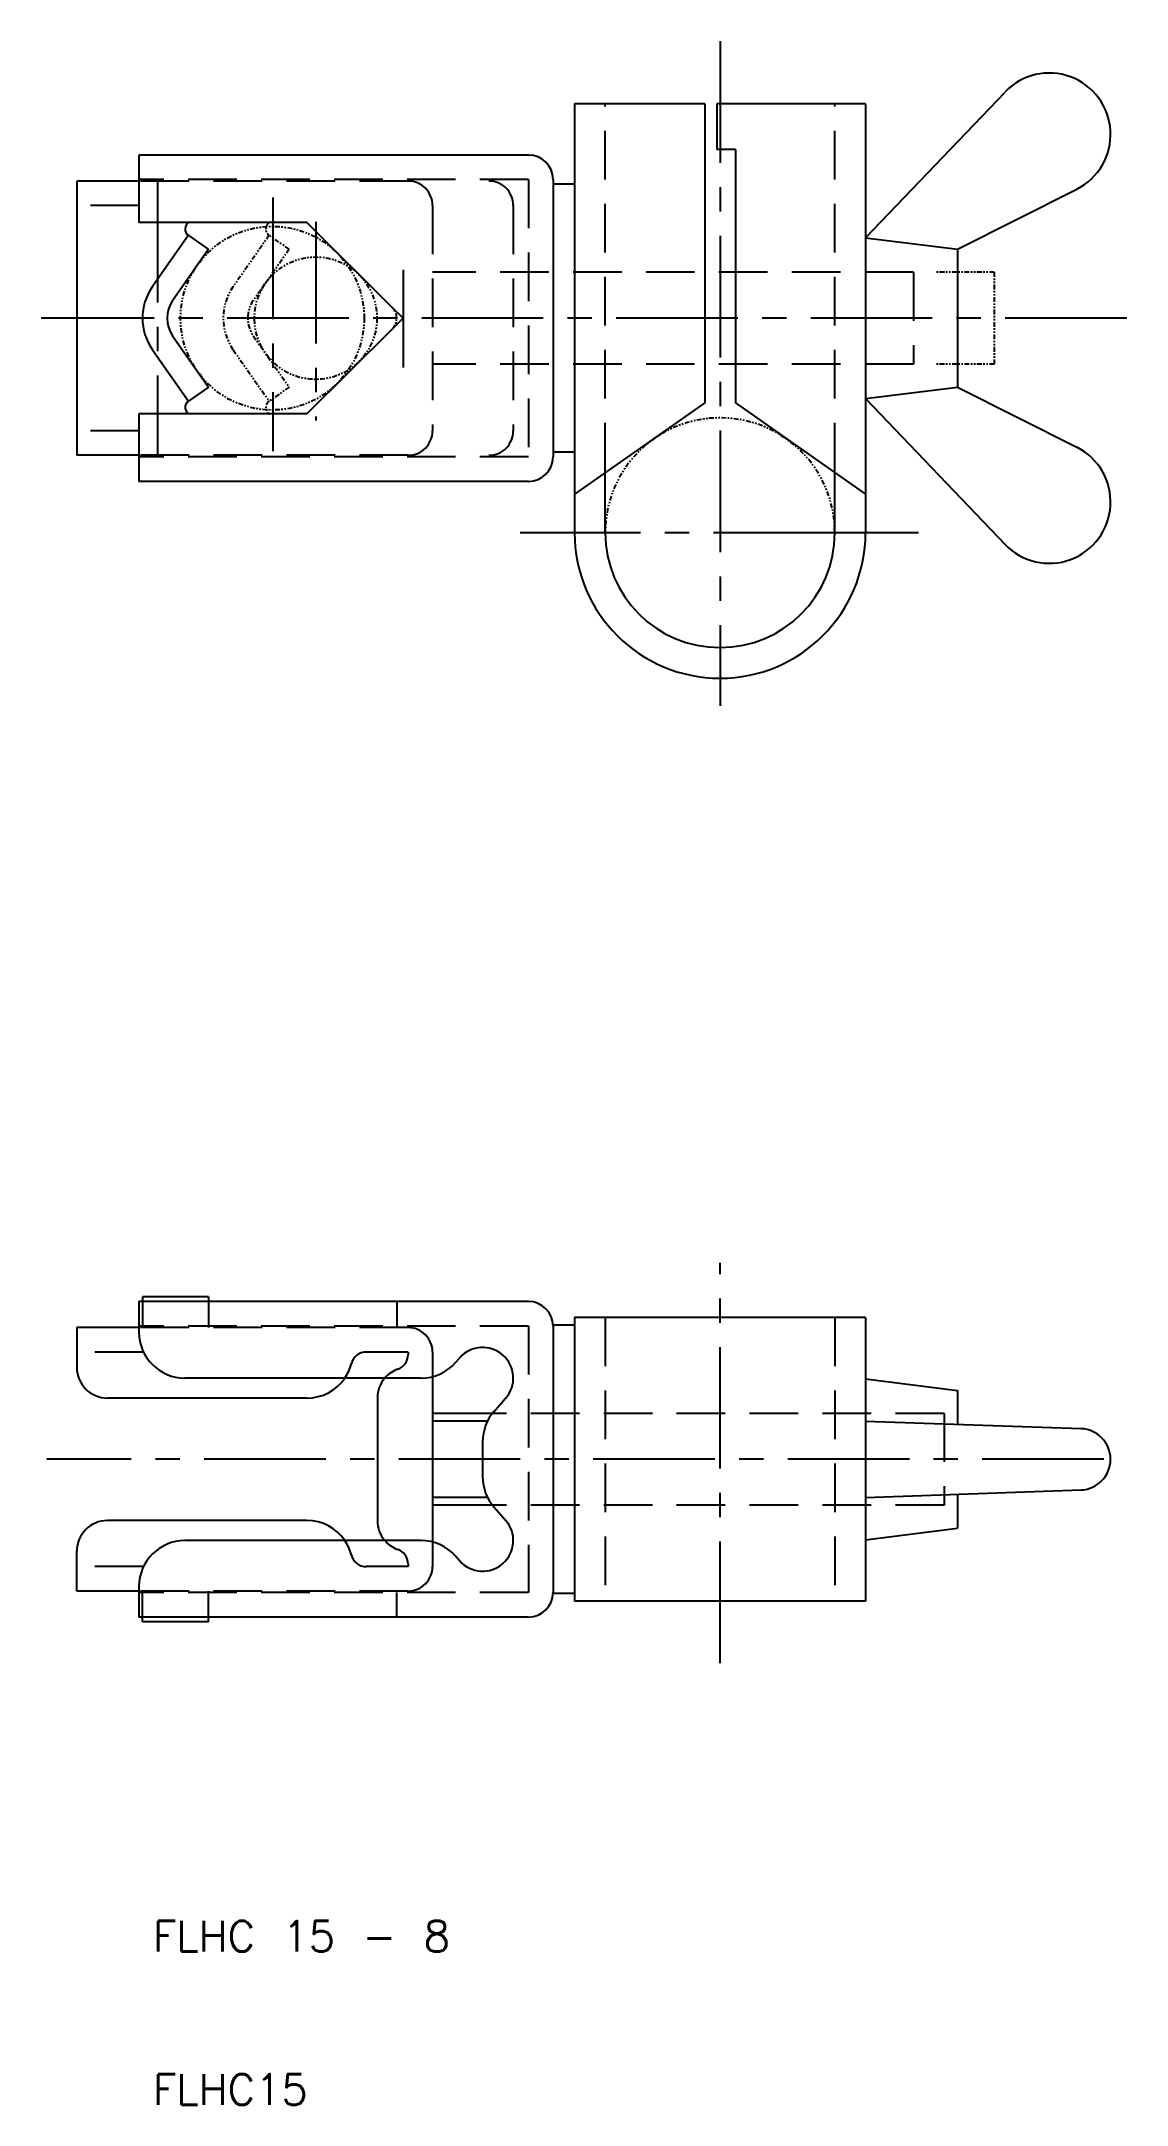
# Model space of a CAD drawing. Extents: x 122 to 192, y -3 to 132.
import ezdxf

# ---------------------------------------------------------------- set-up
doc = ezdxf.new("R2010")
doc.units = 0
doc.header["$LTSCALE"] = 0.25
for name, pattern in [('CENTER', [50.8, 31.75, -6.35, 6.35, -6.35]), ('DASHED', [19.05, 12.7, -6.35]), ('PHANTOM', [2.5, 1.25, -0.25, 0.25, -0.25, 0.25, -0.25])]:
    doc.linetypes.add(name, pattern=pattern)
doc.layers.get('0').update_dxf_attribs({"linetype": 'CONTINUOUS'})
doc.layers.add('CENTER', color=1, linetype='CENTER')
doc.styles.get("Standard").update_dxf_attribs({"font": 'txt.shx'})

msp = doc.modelspace()

# ---------------------------------------------------------------- linework, layer by layer
for p, q in [((175.41, 118.8), (184.52, 128.31)), ((156.41, 127.55), (156.41, 99.55)), ((164.91, 127.55), (156.41, 127.55)), ((164.91, 127.55), (164.91, 108.02)), ((165.71, 127.55), (165.71, 124.55)), ((175.41, 127.55), (165.71, 127.55)), ((175.41, 127.55), (175.41, 99.55)), ((153.41, 124.2), (127.97, 124.2)), ((127.97, 124.2), (127.97, 119.8)), ((166.91, 124.55), (165.71, 124.55)), ((166.91, 124.55), (166.91, 108.02)), ((155.01, 122.6), (155.01, 104.5)), ((123.91, 122.5), (123.91, 104.6)), ((127.97, 122.5), (123.91, 122.5)), ((156.41, 122.3), (155.01, 122.3)), ((181.41, 118.05), (189.21, 121.97)), ((138.92, 119.8), (127.97, 119.8)), ((131.2, 118.96), (128.85, 115.61)), ((132.51, 118.05), (131.2, 118.96)), ((144.5, 114.25), (138.92, 119.8)), ((175.41, 118.8), (181.41, 118.05)), ((132.51, 118.05), (130.16, 114.69)), ((181.41, 118.05), (181.41, 109.05)), ((145.21, 113.55), (144.5, 114.25)), ((145.21, 113.55), (144.5, 112.84)), ((130.16, 112.4), (132.51, 109.05)), ((144.5, 112.84), (138.92, 107.3)), ((128.85, 111.48), (131.2, 108.13)), ((132.51, 109.05), (131.2, 108.13)), ((164.91, 108.02), (156.41, 102.07)), ((166.91, 108.02), (175.41, 102.07)), ((175.41, 108.3), (181.41, 109.05)), ((175.41, 108.3), (184.52, 98.78)), ((181.41, 109.05), (189.21, 105.12)), ((138.92, 107.3), (127.97, 107.3)), ((127.97, 107.3), (127.97, 102.9)), ((127.97, 104.6), (123.91, 104.6)), ((156.41, 104.8), (155.01, 104.8)), ((153.41, 102.9), (127.97, 102.9)), ((158.41, 99.55), (158.41, 103.55)), ((173.41, 99.55), (173.41, 103.55)), ((153.41, 49.37), (127.97, 49.37)), ((127.97, 49.37), (127.97, 47.37)), ((132.51, 49.67), (128.2, 49.67)), ((128.2, 49.67), (128.2, 49.37)), ((128.2, 49.37), (128.2, 47.67)), ((132.51, 49.67), (132.51, 49.37)), ((123.91, 47.67), (123.91, 45.07)), ((127.97, 47.67), (123.91, 47.67)), ((156.41, 47.82), (155.01, 47.82)), ((155.01, 47.77), (155.01, 30.32)), ((156.41, 48.32), (156.41, 29.82)), ((175.41, 48.32), (156.41, 48.32)), ((175.41, 48.32), (175.41, 29.82)), ((145.54, 46.07), (142.81, 46.07)), ((145.54, 46.07), (145.54, 45.9)), ((147.14, 44.47), (147.14, 33.68)), ((148.64, 45.39), (148.91, 45.7)), ((146.39, 44.37), (130.97, 44.37)), ((175.41, 44.32), (181.41, 43.57)), ((181.41, 43.57), (181.41, 41.36)), ((138.94, 43.07), (125.91, 43.07)), ((143.54, 43.07), (143.54, 35.07)), ((151.05, 42.07), (147.14, 42.07)), ((151.16, 42.2), (151.91, 43.05)), ((175.41, 41.57), (189.48, 41.07)), ((150.41, 40.22), (150.41, 37.93)), ((175.41, 36.57), (189.48, 37.07)), ((181.41, 36.79), (181.41, 34.57)), ((138.94, 35.07), (125.91, 35.07)), ((151.05, 36.07), (147.14, 36.07)), ((151.16, 35.94), (151.91, 35.1)), ((146.39, 33.77), (130.97, 33.77)), ((175.41, 33.82), (181.41, 34.57)), ((123.91, 30.47), (123.91, 33.07)), ((148.64, 32.76), (148.91, 32.45)), ((145.54, 32.07), (142.81, 32.07)), ((145.54, 32.24), (145.54, 32.07)), ((127.97, 30.47), (123.91, 30.47)), ((127.97, 30.77), (127.97, 28.77)), ((156.41, 30.32), (155.01, 30.32)), ((175.41, 29.82), (156.41, 29.82)), ((153.41, 28.77), (127.97, 28.77)), ((128.2, 28.47), (128.2, 28.77)), ((132.51, 28.47), (128.2, 28.47)), ((132.51, 28.47), (132.51, 28.77))]:
    msp.add_line(p, q)
at = {"color": 3, "linetype": 'DASHED'}
for p, q in [((158.41, 103.55), (158.41, 127.55)), ((173.41, 103.55), (173.41, 127.55)), ((153.41, 122.6), (127.97, 122.6)), ((153.41, 122.6), (153.41, 104.5)), ((145.54, 122.5), (127.97, 122.5)), ((127.97, 120.9), (123.91, 120.9)), ((147.14, 120.9), (147.14, 106.2)), ((152.41, 120.9), (152.41, 106.2)), ((178.54, 116.55), (147.14, 116.55)), ((178.54, 116.55), (178.54, 110.55)), ((178.54, 110.55), (147.14, 110.55)), ((127.97, 106.2), (123.91, 106.2)), ((145.54, 104.6), (127.97, 104.6)), ((153.41, 104.5), (127.97, 104.5)), ((132.51, 49.37), (132.51, 47.67)), ((144.8, 49.37), (144.8, 47.77)), ((153.41, 47.77), (127.97, 47.77)), ((145.54, 47.67), (127.97, 47.67)), ((153.41, 47.77), (153.41, 30.37)), ((158.41, 48.32), (158.41, 29.82)), ((173.41, 48.32), (173.41, 29.82)), ((128.26, 46.07), (123.91, 46.07)), ((147.14, 46.07), (147.14, 44.47)), ((180.54, 42.07), (151.05, 42.07)), ((180.54, 42.07), (180.54, 36.07)), ((180.54, 36.07), (151.05, 36.07)), ((147.14, 33.68), (147.14, 32.07)), ((128.26, 32.07), (123.91, 32.07)), ((145.54, 30.47), (127.97, 30.47)), ((153.41, 30.37), (127.97, 30.37)), ((128.2, 28.77), (128.2, 30.47)), ((132.51, 28.77), (132.51, 30.47)), ((144.8, 28.77), (144.8, 30.37))]:
    msp.add_line(p, q, dxfattribs=at)
at = {"color": 3, "linetype": 'PHANTOM'}
for p, q in [((136.47, 118.96), (134.12, 115.61)), ((137.78, 118.05), (136.47, 118.96)), ((137.78, 118.05), (135.43, 114.69)), ((183.81, 116.55), (180.01, 116.55)), ((183.81, 116.55), (183.81, 110.55)), ((135.43, 112.4), (137.78, 109.05)), ((134.12, 111.48), (136.47, 108.13)), ((183.81, 110.55), (180.01, 110.55)), ((137.78, 109.05), (136.47, 108.13))]:
    msp.add_line(p, q, dxfattribs=at)
at = {"color": 3}
for p, q in [((150.73, 41.57), (147.14, 41.57)), ((150.73, 36.57), (147.14, 36.57))]:
    msp.add_line(p, q, dxfattribs=at)
at = {"color": 3, "linetype": 'PHANTOM'}
for centre, radius in [((136.68, 113.55), 6), ((139.51, 113.55), 4)]:
    msp.add_circle(centre, radius, dxfattribs=at)
for centre, radius, start, end in [((187.41, 125.55), 4, 296.7287, 136.2472), ((153.41, 122.6), 1.6, 0, 90), ((131.48, 119.37), 0.5, 122.2848, 235), ((131.8, 113.55), 3.6, 145, 215), ((131.8, 113.55), 2, 145, 215), ((131.48, 107.72), 0.5, 125, 237.7152), ((187.41, 101.55), 4, 223.7528, 63.2713), ((153.41, 104.5), 1.6, 270, 0), ((165.91, 99.55), 9.5, 180, 0), ((165.91, 99.55), 7.5, 180, 0), ((153.41, 47.77), 1.6, 0, 90), ((130.97, 47.37), 3, 180, 270), ((142.81, 45.07), 1, 90, 165.5225), ((144.54, 45.9), 1, 289.4712, 0), ((150.41, 44.37), 2, 318.5763, 138.5763), ((125.91, 45.07), 2, 180, 270), ((138.94, 46.07), 3, 325.4819, 345.5225), ((145.54, 43.07), 2, 109.4712, 139.4584), ((146.39, 47.37), 3, 270, 318.5763), ((138.94, 46.07), 3, 270, 325.4819), ((145.54, 43.07), 2, 139.4584, 180), ((153.41, 40.22), 3, 138.5763, 180), ((189.41, 39.07), 2, 272.0402, 87.9598), ((153.41, 37.93), 3, 180, 221.4237), ((125.91, 33.07), 2, 90, 180), ((138.94, 32.07), 3, 34.5181, 90), ((145.54, 35.07), 2, 180, 220.5416), ((150.41, 33.77), 2, 221.4237, 41.4237), ((130.97, 30.77), 3, 90, 180), ((138.94, 32.07), 3, 14.4775, 34.5181), ((145.54, 35.07), 2, 220.5416, 250.5288), ((146.39, 30.77), 3, 41.4237, 90), ((142.81, 33.07), 1, 194.4775, 270), ((144.54, 32.24), 1, 0, 70.5288), ((153.41, 30.37), 1.6, 270, 0)]:
    msp.add_arc(centre, radius, start, end)
at = {"color": 3, "linetype": 'DASHED'}
for centre, start, end in [((145.54, 120.9), 0, 90), ((150.81, 120.9), 0, 90), ((145.54, 106.2), 270, 0), ((150.81, 106.2), 270, 0), ((145.54, 46.07), 0, 90), ((145.54, 32.07), 270, 0)]:
    msp.add_arc(centre, 1.6, start, end, dxfattribs=at)
at = {"color": 3, "linetype": 'PHANTOM'}
for centre, radius, start, end in [((136.75, 119.37), 0.5, 122.2848, 235), ((137.07, 113.55), 3.6, 145, 215), ((137.07, 113.55), 2, 145, 215), ((143.8, 113.55), 1, 315, 45), ((136.75, 107.72), 0.5, 125, 237.7152), ((165.91, 99.55), 7.5, 0, 180)]:
    msp.add_arc(centre, radius, start, end, dxfattribs=at)
at = {"layer": 'CENTER', "color": 1, "linetype": 'CENTER'}
for p, q in [((165.91, 131.62), (165.91, 88.24)), ((129.17, 122.5), (129.17, 104.6)), ((136.71, 121.43), (136.71, 104.86)), ((139.51, 119.84), (139.51, 106.88)), ((145.21, 116.71), (145.21, 110.34)), ((192.47, 113.55), (121.59, 113.55)), ((158.41, 99.55), (152.86, 99.55)), ((173.41, 99.55), (158.41, 99.55)), ((178.87, 99.55), (173.41, 99.55)), ((165.91, 25.76), (165.91, 51.89)), ((190.97, 39.07), (121.95, 39.07))]:
    msp.add_line(p, q, dxfattribs=at)

# ---------------------------------------------------------------- texts
for s, p in [('FLHC 15 - 8', (128.87, 6.94)), ('FLHC15', (128.87, -3.06))]:
    msp.add_text(s, height=2).set_placement(p)

doc.saveas('drawing.dxf')
